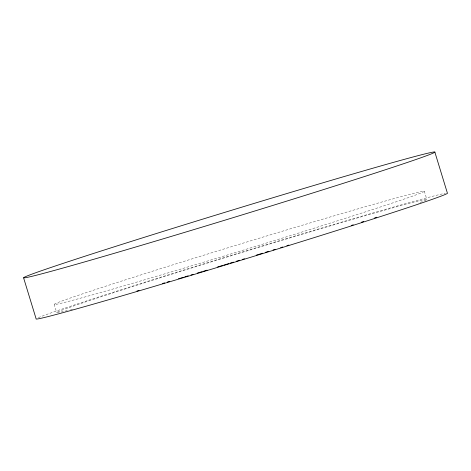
<?xml version="1.0" encoding="UTF-8"?>
<svg xmlns="http://www.w3.org/2000/svg" width="471" height="471" viewBox="0 0 471 471"><rect width="100%" height="100%" fill="white"/><g stroke="black" fill="none" stroke-linecap="round" stroke-linejoin="round"><path stroke-width="0.35" stroke-dasharray="2.35 1.77" d="M424.371 191.35A193.599 3.379 -17 0 1 143.102 280.251A193.599 3.379 -17 0 1 150.349 271.92A193.599 3.379 -17 0 1 424.371 191.35L426.885 199.574M54.177 304.331L56.691 312.561M38.334 317.672A215.112 3.756 -17 0 1 242.129 252.038A215.112 3.756 -17 0 1 445.348 193.287M67.359 310.566A193.599 3.379 -17 0 1 238.403 253.569A193.599 3.379 -17 0 1 418.372 203.16M72.528 309.229A193.599 3.379 -17 0 1 70.568 309.741"/><path stroke-width="0.71" d="M434.874 152.162A215.112 3.756 -17 0 1 122.354 250.943A215.112 3.756 -17 0 1 130.402 241.688A215.112 3.756 -17 0 1 434.874 152.162L447.45 193.298A215.112 3.756 -17 0 1 237.143 261.411A215.112 3.756 -17 0 1 36.126 318.838L23.55 277.702M376.782 217.231A193.599 3.379 -17 0 1 374.592 217.943M363.7 221.464A193.599 3.379 -17 0 1 361.587 222.147M353.268 224.82A193.599 3.379 -17 0 1 351.266 225.456M288.906 245.085A193.599 3.379 -17 0 1 286.857 245.721M282.735 246.998A193.599 3.379 -17 0 1 280.669 247.64M275.135 249.353A193.599 3.379 -17 0 1 273.056 249.995M268.888 251.279A193.599 3.379 -17 0 1 265.397 252.356M262.594 253.221A193.599 3.379 -17 0 1 256.271 255.164M244.455 258.785A193.599 3.379 -17 0 1 242.4 259.415M239.662 260.251A193.599 3.379 -17 0 1 236.236 261.299M233.498 262.129A193.599 3.379 -17 0 1 230.084 263.171M228.718 263.589A193.599 3.379 -17 0 1 226.675 264.207M225.992 264.414A193.599 3.379 -17 0 1 223.89 265.055M222.489 265.479A193.599 3.379 -17 0 1 217.584 266.969M207.14 270.13A193.599 3.379 -17 0 1 203.684 271.172M202.289 271.59A193.599 3.379 -17 0 1 197.337 273.086M193.11 274.352A193.599 3.379 -17 0 1 191.008 274.987M188.212 275.823A193.599 3.379 -17 0 1 184.744 276.866M183.36 277.278A193.599 3.379 -17 0 1 181.3 277.896M180.611 278.102A193.599 3.379 -17 0 1 178.497 278.732M169.419 281.44A193.599 3.379 -17 0 1 167.346 282.052M164.603 282.871A193.599 3.379 -17 0 1 162.566 283.477M139.08 290.401A193.599 3.379 -17 0 1 136.943 291.025"/></g></svg>
